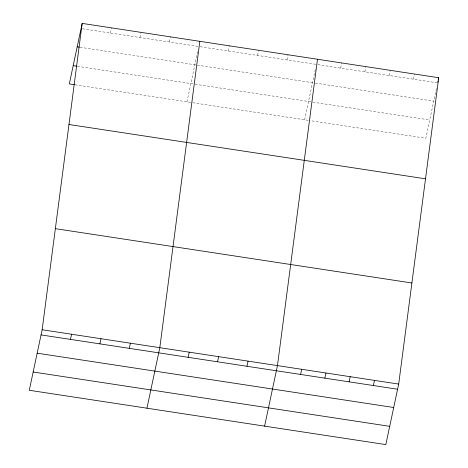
<?xml version="1.0" encoding="UTF-8"?>
<svg xmlns="http://www.w3.org/2000/svg" width="468" height="468" viewBox="0 0 468 468"><rect width="100%" height="100%" fill="white"/><g stroke="black" fill="none" stroke-linecap="round" stroke-linejoin="round"><path stroke-width="0.35" stroke-dasharray="2.34 1.75" d="M110.495 33.035L111.589 27.881M139.909 37.516L141.003 32.362M169.322 41.997L170.416 36.843M186.966 101.848L197.689 51.398M228.15 50.959L229.244 45.805M257.564 55.44L258.664 50.287M286.978 59.927L288.077 54.768M304.627 119.773L315.35 69.322M340.64 68.1L341.734 62.946M364.882 71.791L365.976 66.637M389.13 75.488L390.224 70.335M413.373 79.18L414.467 74.026M436.422 88.499L425.851 138.241L310.331 120.645M82.514 28.77L198.017 46.373M200.169 46.701L315.678 64.297M317.819 64.625L436.901 82.766M80.063 47.262L314.648 83.006M315.362 83.111L433.731 101.147M77.501 66.304L194.436 84.123M195.156 84.234L312.074 102.047M312.788 102.153L429.729 119.972M75.05 84.796L191.991 102.615M192.705 102.72L309.617 120.533"/><path stroke-width="0.7" d="M42.149 329.759L82.175 23.4L438.715 77.723L398.689 384.076L385.825 444.6L29.285 390.277L42.149 329.759L398.689 384.076M199.83 41.324L159.81 347.683L146.946 408.207M317.491 59.249L277.465 365.607L264.601 426.132M82.175 23.4L69.311 83.924L74.33 84.685M70.469 339.394L71.569 334.24M99.883 343.875L100.983 338.721M129.297 348.356L130.397 343.202M188.13 357.318L189.224 352.164M217.544 361.799L218.638 356.645M246.958 366.28L248.052 361.126M300.614 374.459L301.714 369.305M324.862 378.15L325.956 372.996M349.105 381.847L350.199 376.693M373.347 385.538L374.447 380.385M437.755 82.233L438.03 80.941M438.3 79.654L438.715 77.723M77.197 46.823L79.349 47.151M73.195 65.649L76.781 66.199M68.966 124.5L425.506 178.817M55.359 228.659L411.899 282.982M41.055 334.912L397.595 389.23M37.171 353.182L393.711 407.505M33.169 372.007L389.709 426.33"/></g></svg>
